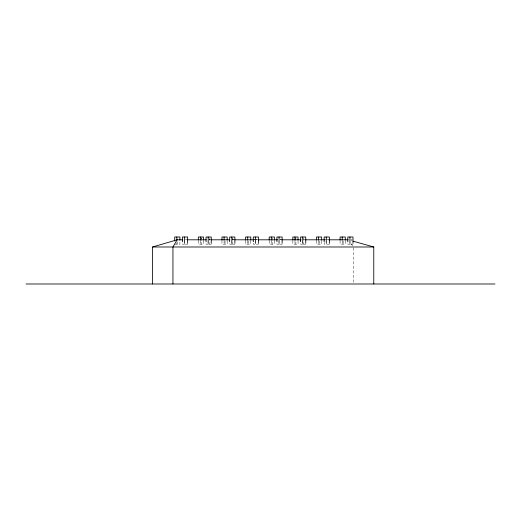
<?xml version="1.0" encoding="UTF-8"?>
<svg xmlns="http://www.w3.org/2000/svg" width="521" height="521" viewBox="0 0 521 521"><rect width="100%" height="100%" fill="white"/><g stroke="black" fill="none" stroke-linecap="round" stroke-linejoin="round"><path stroke-width="0.39" stroke-dasharray="2.6 1.95" d="M185.339 239.601L187.032 239.601M208.96 239.601L210.653 239.601M234.281 239.601L232.587 239.601L232.587 237.661M253.87 239.601L256.208 239.601M256.345 239.601L257.908 239.601M279.836 239.601L281.529 239.601M303.463 239.601L305.156 239.601M324.746 239.601L327.084 239.601M327.221 239.601L328.777 239.601M350.848 239.601L352.404 239.601M208.713 239.803L210.334 239.803M232.229 239.803L233.851 239.803M254.124 239.803L257.367 239.803M280.07 239.803L281.692 239.803M174.711 244.167L179.908 244.167L179.908 240.989M184.551 244.167L182.422 244.167L182.422 242.578M185.32 244.167L187.625 244.167M208.179 244.167L206.049 244.167L206.049 242.578M208.941 244.167L211.246 244.167M231.799 244.167L229.67 244.167L229.67 242.578M232.568 244.167L234.873 244.167M254.834 244.167L253.297 244.167L253.297 242.578M256.365 244.167L258.494 244.167M279.048 244.167L276.925 244.167L276.925 242.578M279.816 244.167L282.121 244.167M302.675 244.167L300.545 244.167L300.545 242.578M303.443 244.167L305.749 244.167M329.37 244.167L324.173 244.167L324.173 242.578M349.923 244.167L347.794 244.167L347.794 242.578M350.692 244.167L352.997 244.167M351.037 240.604L352.463 241.002M351.03 243.724L352.925 246.342M353.401 247.801L353.401 283.183M345.286 240.989L345.286 244.167L340.083 244.167L340.083 240.989M343.157 240.989L343.157 244.167M342.212 240.989L342.212 244.167M321.659 240.989L321.659 244.167L316.462 244.167L316.462 240.989M319.529 240.989L319.529 244.167M318.591 240.989L318.591 244.167M303.619 237.804L303.619 244.167M298.038 240.989L298.038 244.167L292.835 244.167L292.835 240.989M295.908 237.804L295.908 244.167M295.752 237.661L295.752 238.957M294.964 240.989L294.964 244.167M274.411 240.989L274.411 244.167L269.214 244.167L269.214 240.989M272.281 237.804L272.281 244.167M271.337 240.989L271.337 244.167M250.783 240.989L250.783 244.167L245.586 244.167L245.586 240.989M248.654 240.989L248.654 244.167M247.716 240.989L247.716 244.167M232.744 237.804L232.744 244.167M227.163 240.989L227.163 244.167L221.959 244.167L221.959 240.989M225.033 240.989L225.033 244.167M224.089 240.989L224.089 244.167M209.116 237.804L209.116 244.167M203.535 240.989L203.535 244.167L198.338 244.167L198.338 240.989M201.406 237.804L201.406 244.167M201.249 237.661L201.249 238.957M200.468 240.989L200.468 244.167M177.785 241.783L177.785 244.167M176.84 242.578L176.84 244.167"/><path stroke-width="0.78" d="M182.76 239.803L177.088 239.803L172.946 246.993L172.946 283.991M152.568 283.991L152.568 246.993L177.088 239.803M187.625 239.803L206.277 239.803M211.142 239.803L229.794 239.803M234.658 239.803L253.31 239.803M258.175 239.803L277.641 239.803M281.692 239.803L301.158 239.803M305.208 239.803L324.674 239.803M328.725 239.803L348.191 239.803M152.568 246.993L373.772 246.993L373.772 283.991M26.05 283.991L494.95 283.991M353.179 241.203L373.772 246.993M352.997 243.372L352.997 237.009L347.794 237.009L347.794 241.783M349.923 237.009L349.923 243.372M345.286 240.194L345.286 237.009L340.083 237.009L340.083 240.194M342.212 237.009L342.212 240.194M329.37 243.372L329.37 237.009L324.173 237.009L324.173 241.783M326.302 237.009L326.302 243.372M321.659 240.194L321.659 237.009L316.462 237.009L316.462 240.194M318.591 237.009L318.591 240.194M305.749 243.372L305.749 237.009L300.545 237.009L300.545 241.783M302.675 237.009L302.675 243.372M298.038 240.194L298.038 237.009L292.835 237.009L292.835 240.194M294.964 237.009L294.964 240.194M282.121 243.372L282.121 237.009L276.925 237.009L276.925 241.783M279.048 237.009L279.048 243.372M274.411 240.194L274.411 237.009L269.214 237.009L269.214 240.194M271.337 237.009L271.337 240.194M258.494 243.372L258.494 237.009L253.297 237.009L253.297 241.783M255.427 237.009L255.427 243.372M250.783 240.194L250.783 237.009L245.586 237.009L245.586 240.194M247.716 237.009L247.716 240.194M234.873 243.372L234.873 237.009L229.67 237.009L229.67 241.783M231.799 237.009L231.799 243.372M227.163 240.194L227.163 237.009L221.959 237.009L221.959 240.194M224.089 237.009L224.089 240.194M211.246 243.372L211.246 237.009L206.049 237.009L206.049 241.783M208.179 237.009L208.179 243.372M203.535 240.194L203.535 237.009L198.338 237.009L198.338 240.194M200.468 237.009L200.468 240.194M187.625 243.372L187.625 237.009L182.422 237.009L182.422 241.783M184.551 237.009L184.551 243.372M179.908 240.194L179.908 237.009L174.711 237.009L174.711 240.989M176.84 237.009L176.84 240.194"/></g></svg>
